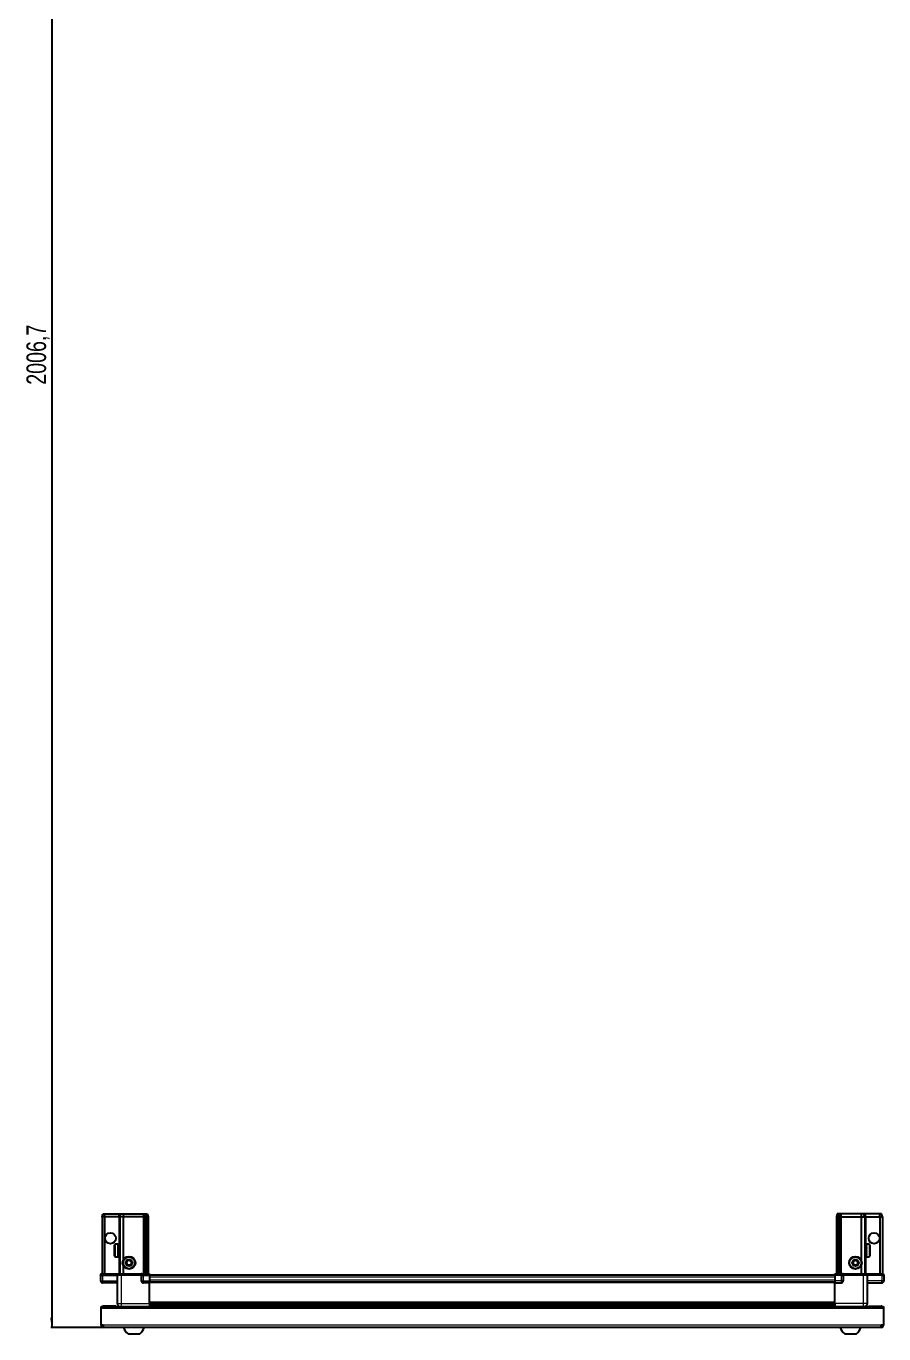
# Model space of a CAD drawing. Header units: millimetres. Extents: x 799 to 4881, y -897 to 1775.
# Drawn here: x 847 to 1723, y -897 to 439 of the extents above; entities that cross this region are included whole.
import ezdxf

# ---------------------------------------------------------------- set-up
doc = ezdxf.new("R2010")
doc.units = ezdxf.units.MM
doc.layers.add('FORMAT', color=7, linetype='Continuous')
doc.styles.add('SLDTEXTSTYLE0', font='TXT', dxfattribs={"width": 0.75})
doc.dimstyles.new('SLDDIMSTYLE0', dxfattribs={"dimtxt": 20, "dimasz": 10, "dimexe": 0, "dimexo": 0.0625, "dimgap": 5, "dimtad": 2, "dimdec": 1, "dimrnd": 1e-09, "dimzin": 12, "dimdsep": 46, "dimtxsty": 'SLDTEXTSTYLE0', "dimsah": 1, "dimcen": 0.09, "dimadec": 0, "dimazin": 3, "dimtfac": 1, "dimtofl": 0, "dimtmove": 0, "dimatfit": 3, "dimfxl": 0, "dimfrac": 2, "dimtolj": 1, "dimtzin": 12, "dimarcsym": 0})

# ---------------------------------------------------------------- blocks, each defined once
blk = doc.blocks.new('_D_8')
at = {"layer": 'FORMAT'}
for p, q in [((925.6, 1116.7), (872.5, 1116.7)), ((873.5, 1116.7), (873.5, -890)), ((926.1, -890), (872.5, -890))]:
    blk.add_line(p, q, dxfattribs=at)
for points in [[(873.5, 1116.7), (871.9, 1106.7), (875, 1106.7)], [(873.5, -890), (875, -880), (871.9, -880)]]:
    blk.add_solid(points, dxfattribs=at)
at = {"layer": 'FORMAT', "insert": (847.7, 72.7), "char_height": 20, "attachment_point": 1, "rotation": 90, "style": 'SLDTEXTSTYLE0'}
blk.add_mtext('2006,7', dxfattribs=at)

msp = doc.modelspace()

# ---------------------------------------------------------------- linework, layer by layer
at = {"color": 7, "linetype": 'Continuous', "lineweight": 25}
for p, q in [((924.97, -777.03), (925.77, -774.03)), ((925.77, -774.03), (927.63, -774.03)), ((927.47, -777.03), (927.63, -774.03)), ((927.63, -774.03), (941.97, -774.03)), ((941.97, -774.03), (943.77, -774.03)), ((942.97, -777.03), (943.77, -774.03)), ((943.77, -774.03), (946.8, -774.03)), ((946.8, -774.03), (946.47, -777.03)), ((946.8, -774.03), (966.97, -774.03)), ((966.97, -774.03), (968.77, -774.03)), ((968.77, -774.03), (967.97, -777.03)), ((968.77, -774.03), (969.51, -774.03)), ((969.51, -774.03), (968.97, -777.03)), ((969.51, -774.03), (970.02, -774.03)), ((970.02, -774.03), (971.17, -774.03)), ((970.02, -774.03), (970.47, -777.03)), ((971.17, -774.03), (971.97, -777.03)), ((1675.77, -774.03), (1674.97, -777.03)), ((1676.93, -774.03), (1675.77, -774.03)), ((1676.93, -774.03), (1676.47, -777.03)), ((1677.43, -774.03), (1676.93, -774.03)), ((1677.43, -774.03), (1677.97, -777.03)), ((1678.17, -774.03), (1677.43, -774.03)), ((1678.17, -774.03), (1678.97, -777.03)), ((1679.97, -774.03), (1678.17, -774.03)), ((1700.14, -774.03), (1679.97, -774.03)), ((1700.14, -774.03), (1700.47, -777.03)), ((1703.17, -774.03), (1700.14, -774.03)), ((1703.97, -777.03), (1703.17, -774.03)), ((1704.97, -774.03), (1703.17, -774.03)), ((1719.32, -774.03), (1704.97, -774.03)), ((1719.47, -777.03), (1719.32, -774.03)), ((1721.17, -774.03), (1719.32, -774.03)), ((1721.97, -777.03), (1721.17, -774.03)), ((924.97, -777.03), (924.97, -835.33)), ((927.47, -777.03), (924.97, -777.03)), ((941.97, -777.03), (927.47, -777.03)), ((927.47, -777.03), (927.47, -835.33)), ((942.97, -777.03), (941.97, -777.03)), ((946.47, -777.03), (942.97, -777.03)), ((942.97, -777.03), (942.97, -835.33)), ((966.97, -777.03), (946.47, -777.03)), ((946.47, -777.03), (946.47, -821.53)), ((967.97, -777.03), (966.97, -777.03)), ((968.97, -777.03), (967.97, -777.03)), ((967.97, -777.03), (967.97, -835.33)), ((968.97, -777.03), (968.97, -835.33)), ((970.47, -777.03), (968.97, -777.03)), ((970.47, -777.03), (970.47, -835.33)), ((971.97, -777.03), (970.47, -777.03)), ((971.97, -777.03), (971.97, -835.33)), ((1674.97, -777.03), (1676.47, -777.03)), ((1674.97, -777.03), (1674.97, -835.33)), ((1676.47, -777.03), (1677.97, -777.03)), ((1676.47, -777.03), (1676.47, -835.33)), ((1677.97, -777.03), (1678.97, -777.03)), ((1677.97, -777.03), (1677.97, -835.33)), ((1678.97, -777.03), (1678.97, -835.33)), ((1678.97, -777.03), (1679.97, -777.03)), ((1679.97, -777.03), (1700.47, -777.03)), ((1700.47, -777.03), (1700.47, -821.53)), ((1700.47, -777.03), (1703.97, -777.03)), ((1703.97, -777.03), (1703.97, -835.33)), ((1703.97, -777.03), (1704.97, -777.03)), ((1704.97, -777.03), (1719.47, -777.03)), ((1719.47, -777.03), (1721.97, -777.03)), ((1719.47, -777.03), (1719.47, -835.33)), ((1721.97, -777.03), (1721.97, -835.33)), ((937.77, -817.23), (937.77, -805.83)), ((940.97, -805.03), (938.57, -805.03)), ((940.97, -805.03), (940.97, -805.03)), ((940.97, -805.03), (941.47, -805.03)), ((940.97, -805.22), (941.47, -805.22)), ((940.97, -805.22), (940.97, -805.44)), ((940.97, -805.44), (941.47, -805.44)), ((940.97, -806.02), (941.47, -806.02)), ((940.97, -806.02), (940.97, -806.44)), ((940.97, -806.44), (941.47, -806.44)), ((940.97, -807.35), (941.47, -807.35)), ((940.97, -807.35), (940.97, -807.94)), ((940.97, -807.94), (941.47, -807.94)), ((940.97, -809.09), (941.47, -809.09)), ((940.97, -809.09), (940.97, -809.79)), ((940.97, -809.79), (941.47, -809.79)), ((940.97, -811.07), (941.47, -811.07)), ((940.97, -811.07), (940.97, -811.81)), ((940.97, -811.22), (941.47, -811.22)), ((940.97, -811.72), (941.47, -811.72)), ((940.97, -811.81), (941.47, -811.81)), ((940.97, -813.1), (941.47, -813.1)), ((940.97, -813.1), (940.97, -813.81)), ((940.97, -813.81), (941.47, -813.81)), ((941.47, -805.22), (941.47, -805.03)), ((941.47, -805.44), (941.47, -805.22)), ((941.47, -806.02), (941.47, -805.44)), ((941.47, -806.44), (941.47, -806.02)), ((941.47, -807.35), (941.47, -806.44)), ((941.57, -807.13), (941.47, -807.13)), ((941.47, -807.94), (941.47, -807.35)), ((941.47, -809.09), (941.47, -807.94)), ((941.47, -809.79), (941.47, -809.09)), ((941.47, -811.07), (941.47, -809.79)), ((941.47, -811.22), (941.47, -811.07)), ((941.47, -811.81), (941.47, -811.72)), ((941.47, -813.1), (941.47, -811.81)), ((941.47, -813.81), (941.47, -813.1)), ((941.47, -814.97), (941.47, -813.81)), ((941.57, -815.93), (941.57, -807.13)), ((942.45, -808.22), (941.97, -807.53)), ((941.97, -815.53), (941.97, -807.53)), ((942.94, -807.53), (942.45, -808.22)), ((942.45, -814.84), (942.45, -808.22)), ((942.97, -807.53), (942.94, -807.53)), ((942.94, -815.53), (942.94, -807.53)), ((1704, -807.53), (1703.97, -807.53)), ((1704.49, -808.22), (1704, -807.53)), ((1704, -807.53), (1704, -815.53)), ((1704.97, -807.53), (1704.49, -808.22)), ((1704.49, -808.22), (1704.49, -814.84)), ((1704.97, -807.53), (1704.97, -815.53)), ((1705.47, -807.13), (1705.37, -807.13)), ((1705.37, -807.13), (1705.37, -815.93)), ((1708.37, -805.03), (1705.47, -805.03)), ((1705.97, -805.03), (1705.47, -805.03)), ((1705.47, -805.03), (1705.47, -805.08)), ((1705.47, -805.08), (1705.47, -805.36)), ((1705.97, -805.08), (1705.47, -805.08)), ((1705.97, -805.36), (1705.47, -805.36)), ((1705.47, -805.36), (1705.47, -805.63)), ((1705.97, -805.63), (1705.47, -805.63)), ((1705.47, -805.63), (1705.47, -806.3)), ((1705.97, -806.3), (1705.47, -806.3)), ((1705.47, -806.3), (1705.47, -806.77)), ((1705.47, -806.77), (1705.47, -807.75)), ((1705.97, -806.77), (1705.47, -806.77)), ((1705.97, -807.75), (1705.47, -807.75)), ((1705.47, -807.75), (1705.47, -808.37)), ((1705.47, -808.37), (1705.47, -809.57)), ((1705.97, -808.37), (1705.47, -808.37)), ((1705.97, -809.57), (1705.47, -809.57)), ((1705.47, -809.57), (1705.47, -810.2)), ((1705.97, -810.2), (1705.47, -810.2)), ((1705.47, -810.28), (1705.47, -811.58)), ((1705.97, -810.28), (1705.47, -810.28)), ((1705.97, -811.58), (1705.47, -811.58)), ((1705.97, -812.06), (1705.47, -812.06)), ((1705.47, -812.06), (1705.47, -812.31)), ((1705.47, -812.31), (1705.47, -813.58)), ((1705.97, -812.31), (1705.47, -812.31)), ((1705.97, -813.58), (1705.47, -813.58)), ((1705.47, -813.58), (1705.47, -814.27)), ((1705.47, -814.27), (1705.47, -815.39)), ((1705.97, -814.27), (1705.47, -814.27)), ((1705.97, -805.08), (1705.97, -805.03)), ((1705.97, -805.63), (1705.97, -805.36)), ((1705.97, -806.77), (1705.97, -806.3)), ((1705.97, -808.37), (1705.97, -807.75)), ((1705.97, -810.28), (1705.97, -809.57)), ((1705.97, -812.31), (1705.97, -811.58)), ((1705.97, -814.27), (1705.97, -813.58)), ((1709.17, -805.83), (1709.17, -817.23)), ((938.57, -818.03), (940.97, -818.03)), ((940.97, -814.97), (941.47, -814.97)), ((940.97, -814.97), (940.97, -815.58)), ((940.97, -815.58), (941.47, -815.58)), ((940.97, -816.51), (941.47, -816.51)), ((940.97, -816.51), (940.97, -816.95)), ((940.97, -816.95), (941.47, -816.95)), ((940.97, -817.55), (941.47, -817.55)), ((940.97, -817.55), (940.97, -817.79)), ((940.97, -817.79), (941.47, -817.79)), ((940.97, -818.01), (941.47, -818.01)), ((940.97, -818.01), (940.97, -818.03)), ((940.97, -818.02), (941.47, -818.02)), ((941.47, -815.58), (941.47, -814.97)), ((941.47, -816.51), (941.47, -815.58)), ((941.47, -815.93), (941.57, -815.93)), ((941.47, -816.95), (941.47, -816.51)), ((941.47, -817.55), (941.47, -816.95)), ((941.47, -817.79), (941.47, -817.55)), ((941.47, -818.01), (941.47, -817.79)), ((941.47, -818.02), (941.47, -818.01)), ((941.97, -815.53), (942.45, -814.84)), ((942.45, -814.84), (942.94, -815.53)), ((942.94, -815.53), (942.97, -815.53)), ((946.47, -826.53), (946.47, -835.33)), ((1700.47, -826.53), (1700.47, -835.33)), ((1703.97, -815.53), (1704, -815.53)), ((1704, -815.53), (1704.49, -814.84)), ((1704.49, -814.84), (1704.97, -815.53)), ((1705.37, -815.93), (1705.47, -815.93)), ((1705.97, -815.39), (1705.47, -815.39)), ((1705.47, -815.39), (1705.47, -815.96)), ((1705.47, -815.96), (1705.47, -816.82)), ((1705.97, -815.96), (1705.47, -815.96)), ((1705.97, -816.82), (1705.47, -816.82)), ((1705.47, -816.82), (1705.47, -817.21)), ((1705.47, -817.21), (1705.47, -817.72)), ((1705.97, -817.21), (1705.47, -817.21)), ((1705.97, -817.72), (1705.47, -817.72)), ((1705.47, -817.72), (1705.47, -817.91)), ((1705.47, -817.91), (1705.47, -818.03)), ((1705.97, -817.91), (1705.47, -817.91)), ((1705.47, -818.03), (1708.37, -818.03)), ((1705.97, -815.96), (1705.97, -815.39)), ((1705.97, -817.21), (1705.97, -816.82)), ((1705.97, -817.91), (1705.97, -817.72)), ((923.97, -835.33), (923.47, -836.19)), ((923.47, -836.53), (923.47, -836.19)), ((923.47, -836.53), (925.47, -836.53)), ((923.47, -836.53), (923.47, -842.53)), ((925.47, -835.33), (923.97, -835.33)), ((925.47, -835.33), (940.27, -835.33)), ((940.27, -836.53), (925.47, -836.53)), ((925.47, -836.53), (940.27, -836.53)), ((940.27, -835.33), (940.47, -835.33)), ((940.47, -836.53), (940.27, -836.53)), ((940.47, -836.53), (940.47, -835.33)), ((940.47, -835.33), (944.47, -835.33)), ((944.47, -836.53), (940.47, -836.53)), ((940.47, -836.53), (940.47, -865.53)), ((944.47, -835.33), (964.77, -835.33)), ((964.77, -836.53), (944.47, -836.53)), ((964.77, -835.33), (964.97, -835.33)), ((964.97, -836.53), (964.77, -836.53)), ((964.97, -836.53), (964.97, -835.33)), ((965.65, -835.33), (964.97, -835.33)), ((964.97, -836.53), (966.97, -836.53)), ((964.97, -836.53), (964.97, -842.53)), ((965.65, -835.33), (973.47, -835.33)), ((973.47, -836.19), (966.97, -836.19)), ((973.47, -836.53), (966.97, -836.53)), ((966.97, -836.53), (973.47, -836.53)), ((973.47, -835.33), (973.47, -836.19)), ((973.47, -836.19), (973.47, -836.19)), ((973.47, -836.53), (973.47, -836.19)), ((973.47, -836.53), (973.47, -836.53)), ((973.47, -836.53), (973.47, -842.53)), ((1673.47, -836.68), (973.47, -836.68)), ((1673.47, -835.33), (1681.29, -835.33)), ((1673.47, -836.19), (1673.47, -835.33)), ((1679.97, -836.19), (1673.47, -836.19)), ((1673.47, -836.53), (1673.47, -836.19)), ((1679.97, -836.53), (1673.47, -836.53)), ((1673.47, -836.53), (1673.47, -842.53)), ((1679.97, -836.53), (1681.97, -836.53)), ((1681.97, -836.53), (1679.97, -836.53)), ((1681.97, -835.33), (1681.29, -835.33)), ((1681.97, -836.53), (1681.97, -835.33)), ((1681.97, -835.33), (1682.17, -835.33)), ((1682.17, -836.53), (1681.97, -836.53)), ((1681.97, -836.53), (1681.97, -842.53)), ((1682.17, -835.33), (1702.47, -835.33)), ((1702.47, -836.53), (1682.17, -836.53)), ((1702.47, -835.33), (1706.47, -835.33)), ((1706.47, -836.53), (1702.47, -836.53)), ((1706.47, -836.53), (1706.47, -835.33)), ((1706.47, -835.33), (1706.67, -835.33)), ((1706.67, -836.53), (1706.47, -836.53)), ((1706.47, -836.53), (1706.47, -865.53)), ((1706.67, -835.33), (1721.47, -835.33)), ((1721.47, -836.53), (1706.67, -836.53)), ((1722.97, -835.33), (1721.47, -835.33)), ((1721.47, -836.53), (1723.47, -836.53)), ((1723.47, -836.19), (1722.97, -835.33)), ((1723.47, -836.19), (1722.97, -835.33)), ((1723.47, -836.53), (1723.47, -836.19)), ((1723.47, -836.53), (1723.47, -836.19)), ((1723.47, -836.53), (1723.47, -836.53)), ((1723.47, -836.53), (1723.47, -842.53)), ((940.47, -844.53), (925.47, -844.53)), ((973.47, -844.53), (966.97, -844.53)), ((973.47, -842.53), (973.47, -844.53)), ((1673.47, -843.88), (973.47, -843.88)), ((973.47, -865.53), (973.47, -844.53)), ((1673.47, -842.53), (1673.47, -844.53)), ((1673.47, -844.53), (1679.97, -844.53)), ((1673.47, -865.53), (1673.47, -844.53)), ((1706.47, -844.53), (1721.47, -844.53)), ((973.47, -866.55), (1673.47, -866.55)), ((973.47, -866.59), (1673.47, -866.59)), ((923.97, -870.63), (923.97, -868.53)), ((923.97, -868.53), (1722.97, -868.53)), ((923.97, -887.93), (923.97, -870.63)), ((938.97, -868.43), (926.07, -868.43)), ((938.97, -868.43), (938.97, -868.53)), ((997.35, -868.38), (973.47, -868.38)), ((991.97, -868.53), (991.97, -868.38)), ((992.01, -868.53), (992.01, -868.38)), ((992.28, -868.53), (992.28, -868.38)), ((992.54, -868.53), (992.54, -868.38)), ((993.19, -868.53), (993.19, -868.38)), ((993.66, -868.53), (993.66, -868.38)), ((994.62, -868.53), (994.62, -868.38)), ((995.24, -868.53), (995.24, -868.38)), ((996.43, -868.53), (996.43, -868.38)), ((997.09, -868.53), (997.09, -868.38)), ((997.14, -868.53), (997.14, -868.38)), ((998.44, -868.38), (997.35, -868.38)), ((999.17, -868.38), (998.44, -868.38)), ((998.44, -868.53), (998.44, -868.38)), ((998.44, -868.38), (998.44, -868.38)), ((998.45, -868.53), (998.45, -868.38)), ((998.95, -868.53), (998.95, -868.38)), ((999.17, -868.53), (999.17, -868.38)), ((999.59, -868.38), (999.17, -868.38)), ((999.17, -868.38), (999.17, -868.38)), ((1647.35, -868.38), (999.59, -868.38)), ((1000.45, -868.53), (1000.45, -868.38)), ((1001.14, -868.53), (1001.14, -868.38)), ((1002.26, -868.53), (1002.26, -868.38)), ((1002.84, -868.53), (1002.84, -868.38)), ((1003.71, -868.53), (1003.71, -868.38)), ((1004.11, -868.53), (1004.11, -868.38)), ((1004.64, -868.53), (1004.64, -868.38)), ((1004.83, -868.53), (1004.83, -868.38)), ((1004.97, -868.53), (1004.97, -868.38)), ((1641.97, -868.53), (1641.97, -868.38)), ((1642.14, -868.53), (1642.14, -868.38)), ((1642.35, -868.53), (1642.35, -868.38)), ((1642.91, -868.53), (1642.91, -868.38)), ((1643.33, -868.53), (1643.33, -868.38)), ((1644.23, -868.53), (1644.23, -868.38)), ((1644.82, -868.53), (1644.82, -868.38)), ((1645.96, -868.53), (1645.96, -868.38)), ((1646.66, -868.53), (1646.66, -868.38)), ((1647.93, -868.38), (1647.35, -868.38)), ((1647.93, -868.53), (1647.93, -868.38)), ((1647.94, -868.38), (1647.93, -868.38)), ((1648.67, -868.38), (1647.94, -868.38)), ((1648.11, -868.53), (1648.11, -868.38)), ((1648.61, -868.53), (1648.61, -868.38)), ((1648.67, -868.53), (1648.67, -868.38)), ((1649.59, -868.38), (1648.67, -868.38)), ((1648.67, -868.38), (1648.67, -868.38)), ((1673.47, -868.38), (1649.59, -868.38)), ((1649.96, -868.53), (1649.96, -868.38)), ((1650.67, -868.53), (1650.67, -868.38)), ((1651.84, -868.53), (1651.84, -868.38)), ((1652.45, -868.53), (1652.45, -868.38)), ((1653.4, -868.53), (1653.4, -868.38)), ((1653.85, -868.53), (1653.85, -868.38)), ((1654.47, -868.53), (1654.47, -868.38)), ((1654.71, -868.53), (1654.71, -868.38)), ((1654.95, -868.53), (1654.95, -868.38)), ((1654.97, -868.53), (1654.97, -868.38)), ((1707.97, -868.43), (1707.97, -868.53)), ((1707.97, -868.43), (1720.87, -868.43)), ((1722.97, -868.53), (1722.97, -870.63)), ((1722.97, -870.63), (1722.97, -887.93)), ((926.07, -887.93), (923.97, -887.93)), ((926.07, -887.93), (926.07, -890.03)), ((1720.87, -890.03), (926.07, -890.03)), ((1722.97, -887.93), (1720.87, -887.93)), ((1720.87, -890.03), (1720.87, -887.93)), ((951.47, -896.63), (963.47, -896.63)), ((1683.47, -896.63), (1695.47, -896.63))]:
    msp.add_line(p, q, dxfattribs=at)
at = {"color": 8, "linetype": 'Continuous', "lineweight": 18}
for p, q in [((941.97, -777.03), (941.97, -774.03)), ((966.97, -774.03), (966.97, -777.03)), ((1679.97, -774.03), (1679.97, -777.03)), ((1704.97, -777.03), (1704.97, -774.03)), ((941.97, -777.03), (941.97, -807.53)), ((966.97, -777.03), (966.97, -835.33)), ((1679.97, -777.03), (1679.97, -835.33)), ((1704.97, -777.03), (1704.97, -807.53)), ((938.57, -818.03), (938.57, -805.03)), ((1708.37, -805.03), (1708.37, -818.03)), ((941.97, -815.53), (941.97, -835.33)), ((1704.97, -815.53), (1704.97, -835.33)), ((925.47, -836.53), (925.47, -835.33)), ((925.47, -836.53), (925.47, -842.53)), ((940.27, -836.53), (940.27, -835.33)), ((944.47, -836.53), (944.47, -835.33)), ((944.47, -836.53), (944.47, -865.53)), ((964.77, -836.53), (964.77, -835.33)), ((966.97, -836.53), (966.97, -836.19)), ((966.97, -836.53), (966.97, -842.53)), ((973.47, -836.53), (973.47, -836.19)), ((1673.47, -838.68), (973.47, -838.68)), ((1679.97, -836.53), (1679.97, -836.19)), ((1679.97, -836.53), (1679.97, -842.53)), ((1682.17, -835.33), (1682.17, -836.53)), ((1702.47, -836.53), (1702.47, -835.33)), ((1702.47, -836.53), (1702.47, -865.53)), ((1706.67, -835.33), (1706.67, -836.53)), ((1721.47, -836.53), (1721.47, -835.33)), ((1721.47, -836.53), (1721.47, -842.53)), ((923.47, -842.53), (925.47, -842.53)), ((925.47, -842.53), (940.47, -842.53)), ((925.47, -844.53), (925.47, -842.53)), ((964.97, -842.53), (966.97, -842.53)), ((966.97, -842.53), (973.47, -842.53)), ((966.97, -842.53), (966.97, -844.53)), ((1673.47, -841.88), (973.47, -841.88)), ((1673.47, -844.53), (973.47, -844.53)), ((1679.97, -842.53), (1673.47, -842.53)), ((1681.97, -842.53), (1679.97, -842.53)), ((1679.97, -842.53), (1679.97, -844.53)), ((1721.47, -842.53), (1706.47, -842.53)), ((1723.47, -842.53), (1721.47, -842.53)), ((1721.47, -844.53), (1721.47, -842.53)), ((944.47, -865.53), (973.47, -865.53)), ((973.47, -863.93), (1673.47, -863.93)), ((1673.47, -865.34), (973.47, -865.34)), ((973.47, -867.79), (1673.47, -867.79)), ((1702.47, -865.53), (1673.47, -865.53)), ((1722.97, -870.63), (923.97, -870.63)), ((926.07, -868.53), (926.07, -868.43)), ((1720.87, -868.53), (1720.87, -868.43)), ((1720.87, -887.93), (926.07, -887.93))]:
    msp.add_line(p, q, dxfattribs=at)
at = {"color": 7, "linetype": 'Continuous', "lineweight": 25, "flags": 128}
for points in [[(926.07, -868.43), (925.66, -868.47), (925.43, -868.53)], [(1721.51, -868.53), (1721.28, -868.47), (1720.87, -868.43)]]:
    msp.add_lwpolyline(points, dxfattribs=at)
at = {"color": 7, "linetype": 'Continuous', "lineweight": 25}
for centre, radius in [((933.47, -799.03), 5.5), ((1713.47, -799.03), 5.5), ((952.47, -824.03), 6.5), ((952.47, -824.03), 3.46), ((1694.47, -824.03), 6.5), ((1694.47, -824.03), 3.46)]:
    msp.add_circle(centre, radius, dxfattribs=at)
at = {"color": 8, "linetype": 'Continuous', "lineweight": 18}
for centre in [(952.47, -824.03), (1694.47, -824.03)]:
    msp.add_circle(centre, 5.7, dxfattribs=at)
at = {"color": 7, "linetype": 'Continuous', "lineweight": 25}
for centre, radius, start, end in [((938.57, -805.83), 0.8, 90, 180), ((941.97, -807.13), 0.4, 180, 270), ((1704.97, -807.13), 0.4, 270, 0), ((1708.37, -805.83), 0.8, 360, 90), ((938.57, -817.23), 0.8, 180, 270), ((941.97, -815.93), 0.4, 90, 180), ((952.47, -824.03), 2.5, 147.37605, 207.37605), ((952.47, -824.03), 2.5, 207.37605, 267.37605), ((952.47, -824.03), 2.5, 87.37605, 147.37605), ((952.47, -824.03), 2.5, 267.37605, 327.37605), ((952.47, -824.03), 2.5, 27.37605, 87.37605), ((952.47, -824.03), 2.5, 327.37605, 27.37605), ((1694.47, -824.03), 2.5, 134.67671, 194.67671), ((1694.47, -824.03), 2.5, 194.67671, 254.67671), ((1694.47, -824.03), 2.5, 74.67671, 134.67671), ((1694.47, -824.03), 2.5, 254.67671, 314.67671), ((1694.47, -824.03), 2.5, 14.67671, 74.67671), ((1694.47, -824.03), 2.5, 314.67671, 14.67671), ((1704.97, -815.93), 0.4, 360, 90), ((1708.37, -817.23), 0.8, 270, 0), ((925.47, -842.53), 2, 180, 270), ((966.97, -842.53), 2, 180, 270), ((1679.97, -842.53), 2, 270, 0), ((1721.47, -842.53), 2, 270, 0), ((926.07, -887.93), 2.1, 180, 270), ((926.07, -887.93), 0.6, 180, 270), ((958.5, -887), 11.91, 194.70035, 233.8734), ((956.45, -887), 11.91, 306.1266, 345.29965), ((1690.5, -887), 11.91, 194.70035, 233.8734), ((1688.45, -887), 11.91, 306.1266, 345.29965), ((1720.87, -887.93), 2.1, 270, 0), ((1720.87, -887.93), 0.6, 270, 0)]:
    msp.add_arc(centre, radius, start, end, dxfattribs=at)
for centre, start_param, end_param in [((966.97, -832.73), 2.4188584, 3.1415927), ((1679.97, -832.73), 3.1415927, 3.8643269)]:
    msp.add_ellipse(centre, major_axis=(0, 3.46), ratio=0.5773503, start_param=start_param, end_param=end_param, dxfattribs=at)
for points, knots in [([(949.59, -823.9), (949.86, -823.46), (950.39, -822.65), (950.9, -821.84), (951.14, -821.46)], [0, 0, 0, 0, 0.5346859, 1, 1, 1, 1]), ([(950.91, -826.46), (950.86, -826.35), (950.58, -825.82), (950.12, -824.93), (949.75, -824.2), (949.59, -823.9)], [0, 0, 0, 0, 0.1331247, 0.6370994, 1, 1, 1, 1]), ([(953.8, -826.59), (953.28, -826.57), (952.32, -826.52), (951.36, -826.48), (950.91, -826.46)], [0, 0, 0, 0, 0.5346859, 1, 1, 1, 1]), ([(951.14, -821.46), (951.66, -821.49), (952.62, -821.53), (953.58, -821.58), (954.03, -821.6)], [0, 0, 0, 0, 0.5346859, 1, 1, 1, 1]), ([(955.35, -824.16), (955.08, -824.59), (954.56, -825.41), (954.04, -826.22), (953.8, -826.59)], [0, 0, 0, 0, 0.5346859, 1, 1, 1, 1]), ([(954.03, -821.6), (954.19, -821.9), (954.56, -822.63), (955.02, -823.52), (955.3, -824.05), (955.35, -824.16)], [0, 0, 0, 0, 0.3629006, 0.8668753, 1, 1, 1, 1]), ([(1691.69, -823.26), (1692.05, -822.9), (1692.74, -822.22), (1693.42, -821.55), (1693.74, -821.24)], [0, 0, 0, 0, 0.53468586, 1, 1, 1, 1]), ([(1692.42, -826.06), (1692.33, -825.72), (1692.12, -824.93), (1691.87, -823.96), (1691.72, -823.39), (1691.69, -823.26)], [0, 0, 0, 0, 0.3629006, 0.8668753, 1, 1, 1, 1]), ([(1695.2, -826.82), (1694.7, -826.68), (1693.77, -826.43), (1692.85, -826.18), (1692.42, -826.06)], [0, 0, 0, 0, 0.5346859, 1, 1, 1, 1]), ([(1693.74, -821.24), (1694.24, -821.37), (1695.17, -821.63), (1696.09, -821.88), (1696.52, -822)], [0, 0, 0, 0, 0.5346859, 1, 1, 1, 1]), ([(1697.25, -824.79), (1696.89, -825.15), (1696.2, -825.83), (1695.52, -826.51), (1695.2, -826.82)], [0, 0, 0, 0, 0.5346859, 1, 1, 1, 1]), ([(1696.52, -822), (1696.56, -822.12), (1696.71, -822.7), (1696.96, -823.66), (1697.17, -824.46), (1697.25, -824.79)], [0, 0, 0, 0, 0.1331247, 0.6370994, 1, 1, 1, 1]), ([(940.47, -865.53), (940.52, -865.97), (940.59, -866.64), (941.02, -867.46), (941.48, -868.01), (941.88, -868.37), (942.15, -868.5), (942.19, -868.53)], [0, 0, 0, 0, 0.3630185, 0.5584377, 0.7580039, 0.9575702, 1, 1, 1, 1]), ([(973.47, -865.53), (973.47, -865.92), (973.47, -866.71), (973.47, -867.73), (973.47, -868.36), (973.47, -868.52), (973.47, -868.53)], [0, 0, 0, 0, 0.3255201, 0.6510403, 0.9765604, 1, 1, 1, 1]), ([(1673.47, -865.53), (1673.47, -865.92), (1673.47, -866.71), (1673.47, -867.73), (1673.47, -868.36), (1673.47, -868.52), (1673.47, -868.53)], [0, 0, 0, 0, 0.3255201, 0.6510403, 0.9765604, 1, 1, 1, 1]), ([(1706.47, -865.53), (1706.42, -865.97), (1706.35, -866.64), (1705.92, -867.46), (1705.46, -868.01), (1705.06, -868.37), (1704.8, -868.5), (1704.75, -868.53)], [0, 0, 0, 0, 0.36301846, 0.55843766, 0.75800394, 0.95757021, 1, 1, 1, 1])]:
    msp.add_open_spline(points, degree=3, knots=knots, dxfattribs=at)
at = {"color": 8, "linetype": 'Continuous', "lineweight": 18}
for points in [[(940.47, -865.53), (940.53, -865.53), (940.65, -865.53), (941.58, -865.53), (942.9, -865.53), (943.95, -865.53), (944.47, -865.53)], [(1706.47, -865.53), (1706.41, -865.53), (1706.29, -865.53), (1705.37, -865.53), (1704.04, -865.53), (1702.99, -865.53), (1702.47, -865.53)]]:
    msp.add_open_spline(points, degree=3, dxfattribs=at)
for points in [[(944.47, -865.53), (944.47, -865.97), (944.47, -866.64), (944.47, -867.46), (944.47, -868.01), (944.47, -868.37), (944.47, -868.5), (944.47, -868.53)], [(1702.47, -865.53), (1702.47, -865.97), (1702.47, -866.64), (1702.47, -867.46), (1702.47, -868.01), (1702.47, -868.37), (1702.47, -868.5), (1702.47, -868.53)]]:
    msp.add_open_spline(points, degree=3, knots=[0, 0, 0, 0, 0.3630185, 0.5584377, 0.7580039, 0.9575702, 1, 1, 1, 1], dxfattribs=at)

# ---------------------------------------------------------------- dimensions: what is measured, and where the dimension line sits
at = {"layer": 'FORMAT'}
dim = msp.add_linear_dim(base=(873.47, -890.03), p1=(925.57, 1116.67), p2=(926.07, -890.03), angle=90, dimstyle='SLDDIMSTYLE0', dxfattribs=at)
dim.commit()
dim.dimension.update_dxf_attribs({"geometry": '_D_8', "text_midpoint": (873.47, 113.32), "dimtype": 160})

doc.saveas('drawing.dxf')
